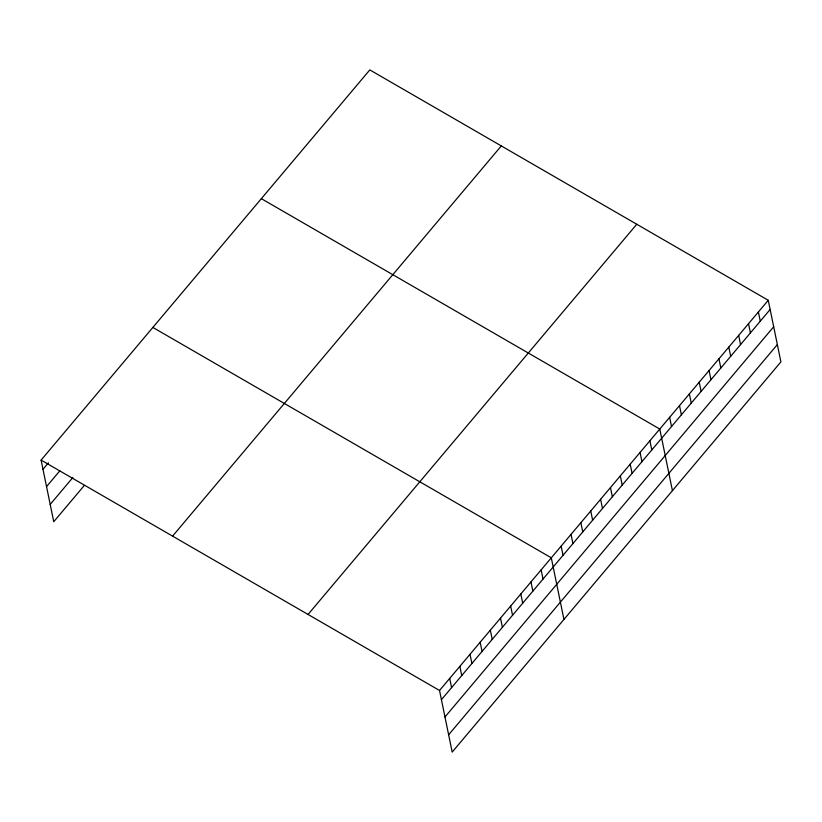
<?xml version="1.0" encoding="UTF-8"?>
<svg xmlns="http://www.w3.org/2000/svg" width="822" height="822" viewBox="0 0 822 822"><rect width="100%" height="100%" fill="white"/><g stroke="black" fill="none" stroke-linecap="round" stroke-linejoin="round"><path stroke-width="1.23" d="M41.1 460.104L369.818 69.901L768.251 300.277L780.9 361.896L452.182 752.099L439.534 690.48L41.1 460.104L53.749 521.723L84.234 485.545M42.991 469.311L48.457 462.817M46.535 486.603L59.831 470.831M50.193 504.431L72.86 477.52M172.579 536.129L501.297 145.926M308.055 614.455L636.773 224.252M439.534 690.48L768.251 300.277M441.424 699.676L770.142 309.473M444.969 716.979L773.687 326.776M448.627 734.796L777.345 344.593M261.345 198.667L659.778 429.043L672.427 490.662M152.861 327.433L551.295 557.809L563.943 619.428M758.387 311.98L760.278 321.176M748.523 323.683L750.414 332.889M738.67 335.386L740.56 344.593M728.806 347.1L730.696 356.296M718.942 358.803L720.832 367.999M709.078 370.506L710.968 379.713M699.224 382.22L701.104 391.416M689.36 393.923L691.251 403.119M679.496 405.626L681.387 414.833M669.632 417.329L671.523 426.536M649.914 440.746L651.805 449.953M640.05 452.449L641.941 461.656M630.186 464.163L632.077 473.359M620.333 475.866L622.213 485.062M610.469 487.569L612.359 496.776M600.605 499.273L602.495 508.479M590.741 510.986L592.631 520.182M580.887 522.689L582.767 531.896M571.023 534.392L572.913 543.599M561.159 546.106L563.049 555.302M541.133 569.872L543.023 579.068M530.981 581.925L532.862 591.131M520.819 593.987L522.71 603.194M510.657 606.05L512.548 615.257M500.495 618.113L502.386 627.309M490.333 630.176L492.224 639.372M480.171 642.239L482.062 651.435M470.009 654.291L471.9 663.498M459.858 666.354L461.738 675.561M449.696 678.417L451.586 687.613"/></g></svg>
